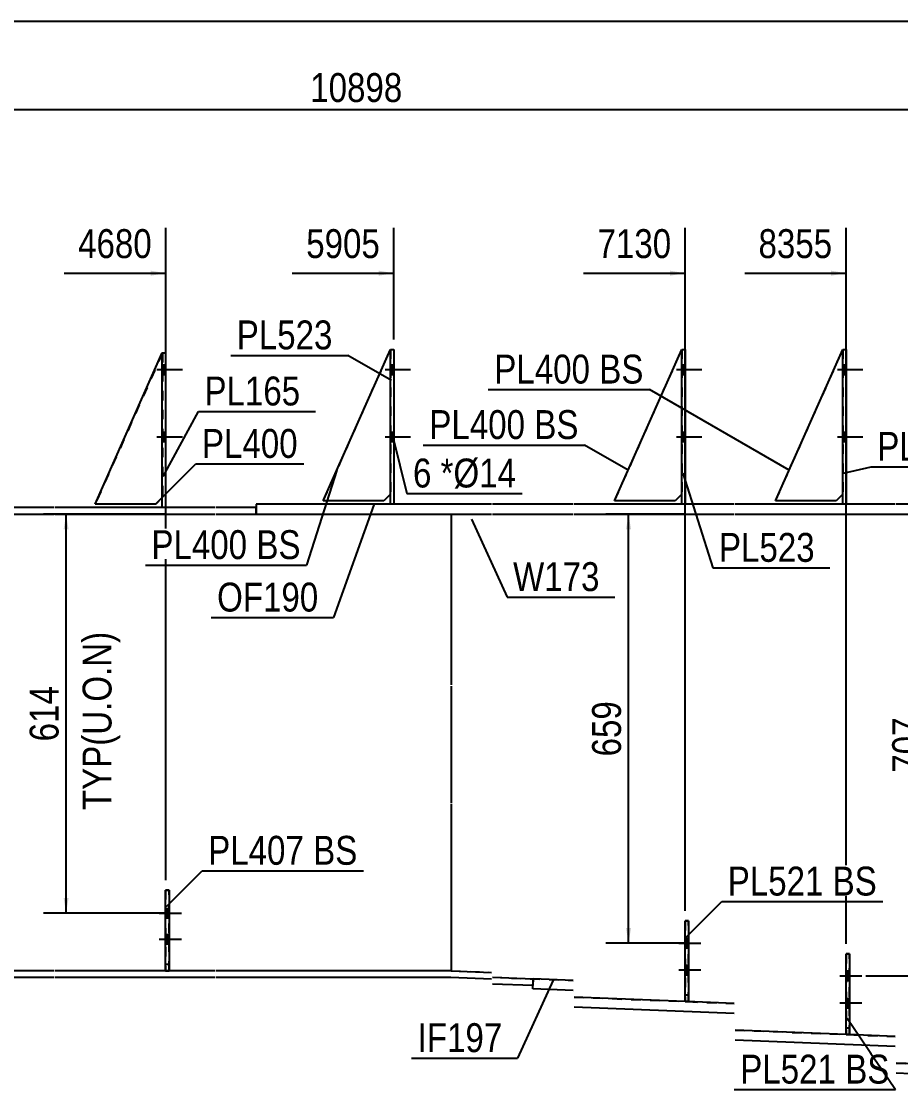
# Model space of a CAD drawing. Header units: millimetres. Extents: x -48 to 355, y -206 to 71.
# Drawn here: x 114 to 201.2, y -35.1 to 70.8 of the extents above; entities that cross this region are included whole.
import ezdxf

# ---------------------------------------------------------------- set-up
doc = ezdxf.new("R2010")
doc.units = ezdxf.units.MM
doc.linetypes.add('DXK_LINE_DOT1', pattern=[1.8814, 0.9407, -0.9407])
doc.linetypes.add('DXK_LINE_DOT2', pattern=[3.9198, 1.9599, -1.9599])
doc.styles.add('Arial Narrow', font='ARIALN.TTF', dxfattribs={"height": 0.2})

# ---------------------------------------------------------------- blocks, each defined once
blk = doc.blocks.new('Unknown-627019921-1200')
at = {"color": 5, "linetype": 'Continuous'}
blk.add_line((354.85, 70.78), (-45.15, 70.78), dxfattribs=at)
blk = doc.blocks.new('Part-627019921-1279 - 1220')
at = {"color": 2, "linetype": 'Continuous'}
for p, q in [((150.62, 22.92), (150.62, 38.26)), ((150.62, 38.26), (150.96, 38.26)), ((150.96, 38.26), (150.96, 22.92))]:
    blk.add_line(p, q, dxfattribs=at)
at = {"color": 7, "linetype": 'DXK_LINE_DOT1'}
blk.add_line((150.96, 22.92), (150.62, 22.92), dxfattribs=at)
blk = doc.blocks.new('Part-627019921-1226 - 1220')
at = {"color": 7, "linetype": 'DXK_LINE_DOT1'}
for p, q in [((188.81, 23.26), (195.48, 38.26)), ((195.48, 38.26), (195.48, 23.92)), ((195.48, 23.92), (194.81, 23.26)), ((194.81, 23.26), (188.81, 23.26))]:
    blk.add_line(p, q, dxfattribs=at)
blk = doc.blocks.new('Part-627019921-1227 - 1220')
at = {"color": 7, "linetype": 'DXK_LINE_DOT1'}
for p, q in [((172.85, 23.26), (179.51, 38.26)), ((179.51, 38.26), (179.51, 23.92)), ((179.51, 23.92), (178.85, 23.26)), ((178.85, 23.26), (172.85, 23.26))]:
    blk.add_line(p, q, dxfattribs=at)
blk = doc.blocks.new('Part-627019921-1286 - 1220')
at = {"color": 7, "linetype": 'DXK_LINE_DOT1'}
for p, q in [((128.01, 37.92), (121.34, 22.92)), ((128.01, 37.92), (128.01, 23.59)), ((128.01, 23.59), (128, 23.58)), ((127.33, 22.92), (121.34, 22.92))]:
    blk.add_line(p, q, dxfattribs=at)
at = {"color": 2, "linetype": 'Continuous'}
for p, q in [((128, 23.58), (127.34, 22.92)), ((127.34, 22.92), (127.33, 22.92))]:
    blk.add_line(p, q, dxfattribs=at)
blk = doc.blocks.new('Part-627019921-1229 - 1220')
at = {"color": 7, "linetype": 'DXK_LINE_DOT1'}
for p, q in [((128.33, -15.33), (128.33, -23.33)), ((128.67, -15.33), (128.33, -15.33)), ((128.67, -23.33), (128.67, -15.33)), ((128.33, -22.67), (128.67, -22.67)), ((128.33, -23.33), (128.67, -23.33))]:
    blk.add_line(p, q, dxfattribs=at)
blk = doc.blocks.new('Part-627019921-1230 - 1220')
at = {"color": 2, "linetype": 'Continuous'}
for p, q in [((128.33, -23.33), (128.33, -15.33)), ((128.33, -15.33), (128.67, -15.33)), ((128.67, -15.33), (128.67, -23.33)), ((128.67, -23.33), (128.33, -23.33))]:
    blk.add_line(p, q, dxfattribs=at)
blk = doc.blocks.new('Part-627019921-1233 - 1220')
at = {"color": 2, "linetype": 'Continuous'}
for p, q in [((121.33, 22.92), (128, 37.92)), ((128, 23.59), (127.33, 22.92)), ((127.33, 22.92), (121.33, 22.92))]:
    blk.add_line(p, q, dxfattribs=at)
at = {"color": 7, "linetype": 'DXK_LINE_DOT1'}
blk.add_line((128, 37.92), (128, 23.59), dxfattribs=at)
blk = doc.blocks.new('Part-627019921-1234 - 1220')
at = {"color": 2, "linetype": 'Continuous'}
for p, q in [((143.96, 23.26), (150.62, 38.26)), ((150.62, 23.92), (149.96, 23.26)), ((149.96, 23.26), (143.96, 23.26))]:
    blk.add_line(p, q, dxfattribs=at)
at = {"color": 7, "linetype": 'DXK_LINE_DOT1'}
blk.add_line((150.62, 38.26), (150.62, 23.92), dxfattribs=at)
blk = doc.blocks.new('Part-627019921-1235 - 1220')
at = {"color": 7, "linetype": 'DXK_LINE_DOT1'}
for p, q in [((195.81, -21.66), (195.81, -29.66)), ((196.15, -21.66), (195.81, -21.66)), ((196.15, -29.66), (196.15, -21.66)), ((195.81, -28.99), (196.15, -28.99)), ((195.81, -29.66), (196.15, -29.66))]:
    blk.add_line(p, q, dxfattribs=at)
blk = doc.blocks.new('Part-627019921-1238 - 1220')
at = {"color": 7, "linetype": 'DXK_LINE_DOT1'}
for p, q in [((179.85, -18.38), (179.85, -26.38)), ((180.18, -18.38), (179.85, -18.38)), ((180.18, -26.38), (180.18, -18.38)), ((179.85, -25.72), (180.18, -25.72)), ((179.85, -26.38), (180.18, -26.38))]:
    blk.add_line(p, q, dxfattribs=at)
blk = doc.blocks.new('Part-627019921-1249 - 1220')
at = {"color": 2, "linetype": 'Continuous'}
for p, q in [((195.81, -29.66), (195.81, -21.66)), ((195.81, -21.66), (196.15, -21.66)), ((196.15, -21.66), (196.15, -29.66)), ((196.15, -29.66), (195.81, -29.66))]:
    blk.add_line(p, q, dxfattribs=at)
blk = doc.blocks.new('Part-627019921-1250 - 1220')
at = {"color": 2, "linetype": 'Continuous'}
for p, q in [((188.81, 23.26), (195.48, 38.26)), ((195.48, 23.92), (194.81, 23.26)), ((194.81, 23.26), (188.81, 23.26))]:
    blk.add_line(p, q, dxfattribs=at)
blk = doc.blocks.new('Part-627019921-1251 - 1220')
at = {"color": 2, "linetype": 'Continuous'}
for p, q in [((179.85, -26.38), (179.85, -18.38)), ((179.85, -18.38), (180.18, -18.38)), ((180.18, -18.38), (180.18, -26.38)), ((180.18, -26.38), (179.85, -26.38))]:
    blk.add_line(p, q, dxfattribs=at)
blk = doc.blocks.new('Part-627019921-1252 - 1220')
at = {"color": 2, "linetype": 'Continuous'}
for p, q in [((172.85, 23.26), (179.51, 38.26)), ((179.51, 23.92), (178.85, 23.26)), ((178.85, 23.26), (172.85, 23.26))]:
    blk.add_line(p, q, dxfattribs=at)
blk = doc.blocks.new('Bolt-627019921-1304 - 1220')
at = {"linetype": 'Continuous'}
for points in [[(180.18, -21.07), (180.18, -20.14), (179.85, -20.14), (179.85, -21.07)], [(180.18, -23.72), (180.18, -22.78), (179.85, -22.78), (179.85, -23.72)]]:
    blk.add_hatch(color=3, dxfattribs=at).paths.add_polyline_path(points)
at = {"color": 3, "linetype": 'Continuous'}
for p, q in [((179.21, -20.6), (181.41, -20.6)), ((179.85, -20.14), (180.18, -20.14)), ((179.85, -21.07), (180.18, -21.07)), ((179.21, -23.25), (181.41, -23.25)), ((179.85, -22.78), (180.18, -22.78)), ((179.85, -23.72), (180.18, -23.72))]:
    blk.add_line(p, q, dxfattribs=at)
blk = doc.blocks.new('Part-627019921-1257 - 1220')
at = {"color": 2, "linetype": 'Continuous'}
for p, q in [((81.75, 22.59), (81.75, 21.92)), ((85.75, 22.59), (81.75, 22.59)), ((101.5, 22.59), (85.85, 22.59)), ((117.23, 22.59), (101.6, 22.59)), ((133.2, 22.59), (117.33, 22.59)), ((137.3, 22.59), (133.3, 22.59)), ((137.3, 21.92), (137.3, 22.59)), ((81.75, 21.92), (85.75, 21.92)), ((85.85, 21.92), (101.5, 21.92)), ((101.6, 21.92), (117.23, 21.92)), ((117.33, 21.92), (133.2, 21.92)), ((133.3, 21.92), (137.3, 21.92))]:
    blk.add_line(p, q, dxfattribs=at)
blk = doc.blocks.new('Part-627019921-1258 - 1220')
at = {"color": 2, "linetype": 'Continuous'}
for p, q in [((137.3, 22.92), (137.3, 21.92)), ((160.63, 22.92), (137.3, 22.92)), ((168.75, 22.92), (160.73, 22.92)), ((184.71, 22.92), (168.85, 22.92)), ((200.68, 22.92), (184.81, 22.92)), ((295.34, 22.92), (200.78, 22.92)), ((295.34, 21.92), (295.34, 22.92)), ((137.3, 21.92), (160.63, 21.92)), ((160.73, 21.92), (168.75, 21.92)), ((168.85, 21.92), (184.71, 21.92)), ((184.81, 21.92), (200.68, 21.92)), ((200.78, 21.92), (295.34, 21.92))]:
    blk.add_line(p, q, dxfattribs=at)
blk = doc.blocks.new('Part-627019921-1259 - 1220')
at = {"color": 2, "linetype": 'Continuous'}
for p, q in [((156.63, 21.92), (156.63, 5)), ((156.63, 4.9), (156.63, -6.67)), ((156.63, -6.77), (156.63, -23.33))]:
    blk.add_line(p, q, dxfattribs=at)
at = {"color": 7, "linetype": 'DXK_LINE_DOT1'}
for p, q in [((156.63, 21.92), (160.63, 21.92)), ((160.73, 21.92), (168.75, 21.92)), ((168.85, 21.92), (184.71, 21.92)), ((184.81, 21.92), (200.68, 21.92)), ((200.78, 21.92), (222.06, 21.92)), ((222.06, 21.92), (222.06, 5)), ((222.06, 4.9), (222.06, -6.67)), ((222.06, -6.77), (222.06, -33.33)), ((156.63, -23.33), (160.63, -23.49)), ((160.73, -23.97), (168.75, -24.29)), ((168.85, -25.94), (184.71, -26.57)), ((184.81, -29.21), (200.68, -29.84)), ((200.78, -32.48), (222.06, -33.33))]:
    blk.add_line(p, q, dxfattribs=at)
blk = doc.blocks.new('Part-627019921-1261 - 1220')
at = {"color": 2, "linetype": 'Continuous'}
for p, q in [((85.75, -23.33), (81.75, -23.33)), ((81.75, -23.33), (81.75, -24)), ((85.75, -24), (81.75, -24)), ((101.5, -23.33), (85.85, -23.33)), ((101.5, -24), (85.85, -24)), ((117.23, -23.33), (101.6, -23.33)), ((117.23, -24), (101.6, -24)), ((128.33, -23.33), (117.33, -23.33)), ((133.2, -24), (117.33, -24)), ((133.2, -23.33), (128.67, -23.33)), ((156.63, -23.33), (133.3, -23.33)), ((156.62, -24), (133.3, -24)), ((160.63, -24.16), (156.62, -24)), ((156.63, -23.33), (160.63, -23.49)), ((160.73, -23.97), (164.77, -24.13)), ((164.77, -24.13), (164.75, -24.8)), ((164.75, -24.8), (160.73, -24.64))]:
    blk.add_line(p, q, dxfattribs=at)
blk = doc.blocks.new('Part-627019921-1262 - 1220')
at = {"color": 2, "linetype": 'Continuous'}
for p, q in [((164.73, -25.13), (164.77, -24.13)), ((168.75, -24.29), (164.77, -24.13)), ((168.75, -25.29), (164.73, -25.13)), ((179.85, -26.38), (168.85, -25.94)), ((184.71, -26.57), (180.01, -26.38)), ((184.71, -27.57), (168.85, -26.94)), ((195.81, -29.65), (184.81, -29.21)), ((200.68, -30.85), (184.81, -30.21)), ((200.68, -29.84), (195.98, -29.66)), ((222.06, -33.33), (200.78, -32.48)), ((222.02, -34.33), (200.78, -33.48)), ((222.02, -34.33), (222.06, -33.33))]:
    blk.add_line(p, q, dxfattribs=at)
blk = doc.blocks.new('Part-627019921-1274 - 1220')
at = {"color": 2, "linetype": 'Continuous'}
for p, q in [((128, 22.59), (128, 37.92)), ((128, 37.92), (128.33, 37.92)), ((128.33, 37.92), (128.33, 22.59))]:
    blk.add_line(p, q, dxfattribs=at)
at = {"color": 7, "linetype": 'DXK_LINE_DOT1'}
blk.add_line((128.33, 22.59), (128, 22.59), dxfattribs=at)
blk = doc.blocks.new('Part-627019921-1275 - 1220')
at = {"color": 2, "linetype": 'Continuous'}
for p, q in [((179.51, 22.92), (179.51, 38.26)), ((179.51, 38.26), (179.85, 38.26)), ((179.85, 38.26), (179.85, 22.92))]:
    blk.add_line(p, q, dxfattribs=at)
at = {"color": 7, "linetype": 'DXK_LINE_DOT1'}
blk.add_line((179.85, 22.92), (179.51, 22.92), dxfattribs=at)
blk = doc.blocks.new('Part-627019921-1276 - 1220')
at = {"color": 2, "linetype": 'Continuous'}
for p, q in [((195.48, 22.92), (195.48, 38.26)), ((195.48, 38.26), (195.81, 38.26)), ((195.81, 38.26), (195.81, 22.92))]:
    blk.add_line(p, q, dxfattribs=at)
at = {"color": 7, "linetype": 'DXK_LINE_DOT1'}
blk.add_line((195.81, 22.92), (195.48, 22.92), dxfattribs=at)
blk = doc.blocks.new('Part-627019921-1285 - 1220')
at = {"color": 7, "linetype": 'DXK_LINE_DOT1'}
for p, q in [((143.96, 23.26), (150.62, 38.26)), ((150.62, 23.92), (149.96, 23.26)), ((149.96, 23.26), (143.96, 23.26))]:
    blk.add_line(p, q, dxfattribs=at)
blk = doc.blocks.new('Part-627019921-1289 - 1220')
at = {"color": 7, "linetype": 'DXK_LINE_DOT1'}
for p, q in [((3.18, 5), (0, 21.92)), ((0, 21.92), (30.19, 21.92)), ((30.29, 21.92), (45.93, 21.92)), ((46.03, 21.92), (61.68, 21.92)), ((61.78, 21.92), (77.65, 21.92)), ((77.75, 21.92), (85.75, 21.92)), ((85.85, 21.92), (101.5, 21.92)), ((101.6, 21.92), (117.23, 21.92)), ((117.33, 21.92), (133.2, 21.92)), ((133.3, 21.92), (156.63, 21.92)), ((156.63, 21.92), (156.63, 5)), ((5.52, -6.67), (3.34, 4.9)), ((156.63, 4.9), (156.63, -6.67)), ((8.76, -23.33), (5.65, -6.77)), ((156.63, -6.77), (156.63, -23.33)), ((25.33, -23.33), (8.89, -23.33)), ((30.19, -23.33), (25.66, -23.33)), ((45.93, -23.33), (30.29, -23.33)), ((61.68, -23.33), (46.03, -23.33)), ((72.78, -23.33), (61.78, -23.33)), ((77.65, -23.33), (73.11, -23.33)), ((85.75, -23.33), (77.75, -23.33)), ((101.5, -23.33), (85.85, -23.33)), ((117.23, -23.33), (101.6, -23.33)), ((128.33, -23.33), (117.33, -23.33)), ((133.2, -23.33), (128.67, -23.33)), ((156.63, -23.33), (133.3, -23.33))]:
    blk.add_line(p, q, dxfattribs=at)
at = {"color": 2, "linetype": 'Continuous'}
blk.add_line((8.89, -23.33), (8.76, -23.33), dxfattribs=at)
blk = doc.blocks.new('Bolt-627019921-1295 - 1220')
at = {"linetype": 'Continuous'}
for points in [[(128.33, 35.79), (128.33, 36.72), (128, 36.72), (128, 35.79)], [(128.33, 35.79), (128.33, 36.72), (128, 36.72), (128, 35.79)], [(128.33, 35.79), (128.33, 36.72), (128, 36.72), (128, 35.79)], [(128.33, 29.12), (128.33, 30.06), (128, 30.06), (128, 29.12)], [(128.33, 29.12), (128.33, 30.06), (128, 30.06), (128, 29.12)], [(128.33, 29.12), (128.33, 30.06), (128, 30.06), (128, 29.12)]]:
    blk.add_hatch(color=3, dxfattribs=at).paths.add_polyline_path(points)
at = {"color": 3, "linetype": 'Continuous'}
for p, q in [((127.47, 36.26), (130, 36.26)), ((127.47, 36.26), (130, 36.26)), ((127.47, 36.26), (130, 36.26)), ((128, 36.72), (128.33, 36.72)), ((128, 36.72), (128.33, 36.72)), ((128, 36.72), (128.33, 36.72)), ((128, 35.79), (128.33, 35.79)), ((128, 35.79), (128.33, 35.79)), ((128, 35.79), (128.33, 35.79)), ((128, 30.06), (128.33, 30.06)), ((128, 30.06), (128.33, 30.06)), ((128, 30.06), (128.33, 30.06)), ((127.47, 29.59), (130, 29.59)), ((127.47, 29.59), (130, 29.59)), ((127.47, 29.59), (130, 29.59)), ((128, 29.12), (128.33, 29.12)), ((128, 29.12), (128.33, 29.12)), ((128, 29.12), (128.33, 29.12))]:
    blk.add_line(p, q, dxfattribs=at)
blk = doc.blocks.new('Bolt-627019921-1296 - 1220')
at = {"linetype": 'Continuous'}
for points in [[(179.85, 35.79), (179.85, 36.72), (179.51, 36.72), (179.51, 35.79)], [(179.85, 35.79), (179.85, 36.72), (179.51, 36.72), (179.51, 35.79)], [(179.85, 35.79), (179.85, 36.72), (179.51, 36.72), (179.51, 35.79)], [(179.85, 29.12), (179.85, 30.06), (179.51, 30.06), (179.51, 29.12)], [(179.85, 29.12), (179.85, 30.06), (179.51, 30.06), (179.51, 29.12)], [(179.85, 29.12), (179.85, 30.06), (179.51, 30.06), (179.51, 29.12)]]:
    blk.add_hatch(color=3, dxfattribs=at).paths.add_polyline_path(points)
at = {"color": 3, "linetype": 'Continuous'}
for p, q in [((178.98, 36.26), (181.51, 36.26)), ((178.98, 36.26), (181.51, 36.26)), ((178.98, 36.26), (181.51, 36.26)), ((179.51, 36.72), (179.85, 36.72)), ((179.51, 36.72), (179.85, 36.72)), ((179.51, 36.72), (179.85, 36.72)), ((179.51, 35.79), (179.85, 35.79)), ((179.51, 35.79), (179.85, 35.79)), ((179.51, 35.79), (179.85, 35.79)), ((179.51, 30.06), (179.85, 30.06)), ((179.51, 30.06), (179.85, 30.06)), ((179.51, 30.06), (179.85, 30.06)), ((178.98, 29.59), (181.51, 29.59)), ((178.98, 29.59), (181.51, 29.59)), ((178.98, 29.59), (181.51, 29.59)), ((179.51, 29.12), (179.85, 29.12)), ((179.51, 29.12), (179.85, 29.12)), ((179.51, 29.12), (179.85, 29.12))]:
    blk.add_line(p, q, dxfattribs=at)
blk = doc.blocks.new('Bolt-627019921-1297 - 1220')
at = {"linetype": 'Continuous'}
for points in [[(195.81, 35.79), (195.81, 36.72), (195.48, 36.72), (195.48, 35.79)], [(195.81, 35.79), (195.81, 36.72), (195.48, 36.72), (195.48, 35.79)], [(195.81, 35.79), (195.81, 36.72), (195.48, 36.72), (195.48, 35.79)], [(195.81, 29.12), (195.81, 30.06), (195.48, 30.06), (195.48, 29.12)], [(195.81, 29.12), (195.81, 30.06), (195.48, 30.06), (195.48, 29.12)], [(195.81, 29.12), (195.81, 30.06), (195.48, 30.06), (195.48, 29.12)]]:
    blk.add_hatch(color=3, dxfattribs=at).paths.add_polyline_path(points)
at = {"color": 3, "linetype": 'Continuous'}
for p, q in [((194.95, 36.26), (197.48, 36.26)), ((194.95, 36.26), (197.48, 36.26)), ((194.95, 36.26), (197.48, 36.26)), ((195.48, 36.72), (195.81, 36.72)), ((195.48, 36.72), (195.81, 36.72)), ((195.48, 36.72), (195.81, 36.72)), ((195.48, 35.79), (195.81, 35.79)), ((195.48, 35.79), (195.81, 35.79)), ((195.48, 35.79), (195.81, 35.79)), ((195.48, 30.06), (195.81, 30.06)), ((195.48, 30.06), (195.81, 30.06)), ((195.48, 30.06), (195.81, 30.06)), ((194.95, 29.59), (197.48, 29.59)), ((194.95, 29.59), (197.48, 29.59)), ((194.95, 29.59), (197.48, 29.59)), ((195.48, 29.12), (195.81, 29.12)), ((195.48, 29.12), (195.81, 29.12)), ((195.48, 29.12), (195.81, 29.12))]:
    blk.add_line(p, q, dxfattribs=at)
blk = doc.blocks.new('Bolt-627019921-1300 - 1220')
at = {"linetype": 'Continuous'}
for points in [[(150.96, 35.79), (150.96, 36.72), (150.62, 36.72), (150.62, 35.79)], [(150.96, 35.79), (150.96, 36.72), (150.62, 36.72), (150.62, 35.79)], [(150.96, 35.79), (150.96, 36.72), (150.62, 36.72), (150.62, 35.79)], [(150.96, 29.12), (150.96, 30.06), (150.62, 30.06), (150.62, 29.12)], [(150.96, 29.12), (150.96, 30.06), (150.62, 30.06), (150.62, 29.12)], [(150.96, 29.12), (150.96, 30.06), (150.62, 30.06), (150.62, 29.12)]]:
    blk.add_hatch(color=3, dxfattribs=at).paths.add_polyline_path(points)
at = {"color": 3, "linetype": 'Continuous'}
for p, q in [((150.09, 36.26), (152.62, 36.26)), ((150.09, 36.26), (152.62, 36.26)), ((150.09, 36.26), (152.62, 36.26)), ((150.62, 36.72), (150.96, 36.72)), ((150.62, 36.72), (150.96, 36.72)), ((150.62, 36.72), (150.96, 36.72)), ((150.62, 35.79), (150.96, 35.79)), ((150.62, 35.79), (150.96, 35.79)), ((150.62, 35.79), (150.96, 35.79)), ((150.62, 30.06), (150.96, 30.06)), ((150.62, 30.06), (150.96, 30.06)), ((150.62, 30.06), (150.96, 30.06)), ((150.09, 29.59), (152.62, 29.59)), ((150.09, 29.59), (152.62, 29.59)), ((150.09, 29.59), (152.62, 29.59)), ((150.62, 29.12), (150.96, 29.12)), ((150.62, 29.12), (150.96, 29.12)), ((150.62, 29.12), (150.96, 29.12))]:
    blk.add_line(p, q, dxfattribs=at)
blk = doc.blocks.new('Bolt-627019921-1305 - 1220')
at = {"linetype": 'Continuous'}
for points in [[(196.15, -24.29), (196.15, -23.35), (195.81, -23.35), (195.81, -24.29)], [(196.15, -26.99), (196.15, -26.06), (195.81, -26.06), (195.81, -26.99)]]:
    blk.add_hatch(color=3, dxfattribs=at).paths.add_polyline_path(points)
at = {"color": 3, "linetype": 'Continuous'}
for p, q in [((195.18, -23.82), (197.38, -23.82)), ((195.81, -23.35), (196.15, -23.35)), ((195.81, -24.29), (196.15, -24.29)), ((195.81, -26.06), (196.15, -26.06)), ((195.18, -26.52), (197.38, -26.52)), ((195.81, -26.99), (196.15, -26.99))]:
    blk.add_line(p, q, dxfattribs=at)
blk = doc.blocks.new('Bolt-627019921-1311 - 1220')
at = {"color": 3, "linetype": 'DXK_LINE_DOT2'}
for p, q in [((179.21, -20.6), (181.41, -20.6)), ((179.85, -20.14), (180.18, -20.14)), ((179.85, -21.07), (180.18, -21.07)), ((179.21, -23.25), (181.41, -23.25)), ((179.85, -22.78), (180.18, -22.78)), ((179.85, -23.72), (180.18, -23.72))]:
    blk.add_line(p, q, dxfattribs=at)
blk = doc.blocks.new('Bolt-627019921-1312 - 1220')
at = {"color": 3, "linetype": 'DXK_LINE_DOT2'}
for p, q in [((195.18, -23.82), (197.38, -23.82)), ((195.81, -23.35), (196.15, -23.35)), ((195.81, -24.29), (196.15, -24.29)), ((195.81, -26.06), (196.15, -26.06)), ((195.18, -26.52), (197.38, -26.52)), ((195.81, -26.99), (196.15, -26.99))]:
    blk.add_line(p, q, dxfattribs=at)
blk = doc.blocks.new('Bolt-627019921-1313 - 1220')
at = {"linetype": 'Continuous'}
for points in [[(128.67, -18.08), (128.67, -17.15), (128.33, -17.15), (128.33, -18.08)], [(128.67, -20.67), (128.67, -19.73), (128.33, -19.73), (128.33, -20.67)]]:
    blk.add_hatch(color=3, dxfattribs=at).paths.add_polyline_path(points)
at = {"color": 3, "linetype": 'Continuous'}
for p, q in [((127.7, -17.61), (129.9, -17.61)), ((128.33, -17.15), (128.67, -17.15)), ((128.33, -18.08), (128.67, -18.08)), ((128.33, -19.73), (128.67, -19.73)), ((127.7, -20.2), (129.9, -20.2)), ((128.33, -20.67), (128.67, -20.67))]:
    blk.add_line(p, q, dxfattribs=at)
blk = doc.blocks.new('Bolt-627019921-1314 - 1220')
at = {"color": 3, "linetype": 'DXK_LINE_DOT2'}
for p, q in [((127.7, -17.61), (129.9, -17.61)), ((128.33, -17.15), (128.67, -17.15)), ((128.33, -18.08), (128.67, -18.08)), ((128.33, -19.73), (128.67, -19.73)), ((127.7, -20.2), (129.9, -20.2)), ((128.33, -20.67), (128.67, -20.67))]:
    blk.add_line(p, q, dxfattribs=at)
blk = doc.blocks.new('StraightDimension-627019921-9146 - 1220')
at = {"linetype": 'Continuous'}
blk.add_hatch(color=7, dxfattribs=at).paths.add_polyline_path([(126.84, 46.07), (128.34, 45.82), (126.84, 45.57)])
at = {"color": 7, "linetype": 'Continuous'}
for p, q in [((128.34, -14.33), (128.34, 50.32)), ((118.28, 45.82), (128.34, 45.82))]:
    blk.add_line(p, q, dxfattribs=at)
at = {"color": 0}
blk.add_wipeout([(127.57, 46.72), (127.57, 50.92), (119.05, 50.92), (119.05, 46.72)], dxfattribs=at)
at = {"color": 3, "style": 'Arial Narrow'}
blk.add_text('4680', height=2.863, dxfattribs=at).set_placement((119.65, 47.32))
blk = doc.blocks.new('StraightDimension-627019921-9145 - 1220')
at = {"linetype": 'Continuous'}
blk.add_hatch(color=7, dxfattribs=at).paths.add_polyline_path([(149.46, 46.07), (150.96, 45.82), (149.46, 45.57)])
at = {"color": 7, "linetype": 'Continuous'}
for p, q in [((150.96, 39.26), (150.96, 50.32)), ((140.89, 45.82), (150.96, 45.82))]:
    blk.add_line(p, q, dxfattribs=at)
at = {"color": 0}
blk.add_wipeout([(150.18, 46.72), (150.18, 50.92), (141.67, 50.92), (141.67, 46.72)], dxfattribs=at)
at = {"color": 3, "style": 'Arial Narrow'}
blk.add_text('5905', height=2.863, dxfattribs=at).set_placement((142.27, 47.32))
blk = doc.blocks.new('StraightDimension-627019921-1359 - 1220')
at = {"color": 7, "linetype": 'Continuous'}
blk.add_line((-2.59, 62.04), (297.06, 62.04), dxfattribs=at)
at = {"color": 0}
blk.add_wipeout([(152.41, 62.19), (152.41, 66.39), (142.07, 66.39), (142.07, 62.19)], dxfattribs=at)
at = {"color": 3, "style": 'Arial Narrow'}
blk.add_text('10898', height=2.863, dxfattribs=at).set_placement((142.67, 62.79))
blk = doc.blocks.new('StraightDimension-627019921-1675 - 1220')
at = {"linetype": 'Continuous'}
for points in [[(203.74, 20.42), (203.99, 21.92), (204.24, 20.42)], [(204.24, -22.32), (203.99, -23.82), (203.74, -22.32)]]:
    blk.add_hatch(color=7, dxfattribs=at).paths.add_polyline_path(points)
at = {"color": 7, "linetype": 'Continuous'}
for p, q in [((197.76, 21.92), (206.39, 21.92)), ((203.99, -23.82), (203.99, 21.92)), ((197.76, -23.82), (206.39, -23.82))]:
    blk.add_line(p, q, dxfattribs=at)
at = {"color": 0}
blk.add_wipeout([(203.84, 2.39), (199.64, 2.39), (199.64, -4.29), (203.84, -4.29)], dxfattribs=at)
at = {"color": 3, "style": 'Arial Narrow'}
blk.add_text('707', height=2.863, rotation=90.0002, dxfattribs=at).set_placement((203.24, -3.69))
blk = doc.blocks.new('StraightDimension-627019921-1687 - 1220')
at = {"linetype": 'Continuous'}
for points in [[(173.98, 20.42), (174.23, 21.92), (174.48, 20.42)], [(174.48, -19.1), (174.23, -20.6), (173.98, -19.1)]]:
    blk.add_hatch(color=7, dxfattribs=at).paths.add_polyline_path(points)
at = {"color": 7, "linetype": 'Continuous'}
for p, q in [((179.79, 21.92), (171.98, 21.92)), ((174.23, -20.6), (174.23, 21.92)), ((179.79, -20.6), (171.98, -20.6))]:
    blk.add_line(p, q, dxfattribs=at)
at = {"color": 0}
blk.add_wipeout([(174.08, 4), (169.88, 4), (169.88, -2.68), (174.08, -2.68)], dxfattribs=at)
at = {"color": 3, "style": 'Arial Narrow'}
blk.add_text('659', height=2.863, rotation=90.0002, dxfattribs=at).set_placement((173.48, -2.08))
blk = doc.blocks.new('StraightDimension-627019921-1699 - 1220')
at = {"linetype": 'Continuous'}
for points in [[(118.21, 20.42), (118.46, 21.92), (118.71, 20.42)], [(118.71, -16.11), (118.46, -17.61), (118.21, -16.11)]]:
    blk.add_hatch(color=7, dxfattribs=at).paths.add_polyline_path(points)
at = {"color": 7, "linetype": 'Continuous'}
for p, q in [((128.28, 21.92), (116.21, 21.92)), ((118.46, -17.61), (118.46, 21.92)), ((128.28, -17.61), (116.21, -17.61))]:
    blk.add_line(p, q, dxfattribs=at)
at = {"color": 0, "linetype": 'Continuous'}
blk.add_wipeout([(123.56, 10.9), (119.36, 10.9), (119.36, -8), (123.56, -8)], dxfattribs=at)
at = {"color": 3, "linetype": 'Continuous', "style": 'Arial Narrow'}
blk.add_text('TYP(U.O.N)', height=2.863, rotation=90.0002, dxfattribs=at).set_placement((122.96, -7.4))
at = {"color": 0}
blk.add_wipeout([(118.31, 5.5), (114.11, 5.5), (114.11, -1.19), (118.31, -1.19)], dxfattribs=at)
at = {"color": 3, "style": 'Arial Narrow'}
blk.add_text('614', height=2.863, rotation=90.0002, dxfattribs=at).set_placement((117.71, -0.59))
blk = doc.blocks.new('StraightDimension-627019921-9143 - 1220')
at = {"linetype": 'Continuous'}
blk.add_hatch(color=7, dxfattribs=at).paths.add_polyline_path([(194.31, 46.07), (195.81, 45.82), (194.31, 45.57)])
at = {"color": 7, "linetype": 'Continuous'}
for p, q in [((195.81, -20.66), (195.81, 50.32)), ((185.75, 45.82), (195.81, 45.82))]:
    blk.add_line(p, q, dxfattribs=at)
at = {"color": 0}
blk.add_wipeout([(195.04, 46.72), (195.04, 50.92), (186.52, 50.92), (186.52, 46.72)], dxfattribs=at)
at = {"color": 3, "style": 'Arial Narrow'}
blk.add_text('8355', height=2.863, dxfattribs=at).set_placement((187.12, 47.32))
blk = doc.blocks.new('StraightDimension-627019921-9144 - 1220')
at = {"linetype": 'Continuous'}
blk.add_hatch(color=7, dxfattribs=at).paths.add_polyline_path([(178.35, 46.07), (179.85, 45.82), (178.35, 45.57)])
at = {"color": 7, "linetype": 'Continuous'}
for p, q in [((179.85, -17.38), (179.85, 50.32)), ((169.78, 45.82), (179.85, 45.82))]:
    blk.add_line(p, q, dxfattribs=at)
at = {"color": 0}
blk.add_wipeout([(179.07, 46.72), (179.07, 50.92), (170.56, 50.92), (170.56, 46.72)], dxfattribs=at)
at = {"color": 3, "style": 'Arial Narrow'}
blk.add_text('7130', height=2.863, dxfattribs=at).set_placement((171.16, 47.32))
blk = doc.blocks.new('Mark-627019921-6317 - 1220')
at = {"color": 7, "linetype": 'Continuous'}
for p, q in [((128.08, 25.68), (131.58, 32.11)), ((131.58, 32.11), (143.19, 32.11))]:
    blk.add_line(p, q, dxfattribs=at)
at = {"color": 0}
blk.add_wipeout([(141.69, 32.71), (141.69, 35.71), (132.18, 35.71), (132.18, 32.71)], dxfattribs=at)
blk.add_wipeout([(141.69, 32.71), (141.69, 35.71), (132.18, 35.71), (132.18, 32.71)], dxfattribs=at)
at = {"color": 3, "style": 'Arial Narrow'}
blk.add_text('PL165', height=2.863, dxfattribs=at).set_placement((132.18, 32.71))
blk = doc.blocks.new('Mark-627019921-6290 - 1220')
at = {"color": 7, "linetype": 'Continuous'}
for p in [(166.76, -24.26), (152.72, -31.99)]:
    blk.add_line(p, (163.22, -31.99), dxfattribs=at)
at = {"color": 0}
blk.add_wipeout([(161.72, -31.39), (161.72, -28.39), (153.32, -28.39), (153.32, -31.39)], dxfattribs=at)
blk.add_wipeout([(161.72, -31.39), (161.72, -28.39), (153.32, -28.39), (153.32, -31.39)], dxfattribs=at)
at = {"color": 3, "style": 'Arial Narrow'}
blk.add_text('IF197', height=2.863, dxfattribs=at).set_placement((153.32, -31.39))
blk = doc.blocks.new('MarkSet-627019921-6078 - 1220')
at = {"color": 7, "linetype": 'Continuous'}
for p in [(160.32, 34.28), (190.16, 26.28)]:
    blk.add_line(p, (176.31, 34.28), dxfattribs=at)
at = {"color": 0}
for points in [[(170.43, 34.88), (170.43, 37.88), (160.92, 37.88), (160.92, 34.88)], [(175.71, 34.88), (175.71, 37.88), (171.33, 37.88), (171.33, 34.88)]]:
    blk.add_wipeout(points, dxfattribs=at)
for points in [[(170.43, 34.88), (170.43, 37.88), (160.92, 37.88), (160.92, 34.88)], [(175.71, 34.88), (175.71, 37.88), (171.33, 37.88), (171.33, 34.88)]]:
    blk.add_wipeout(points, dxfattribs=at)
at = {"color": 3, "style": 'Arial Narrow'}
for s, p in [('PL400', (160.92, 34.88)), ('BS', (171.33, 34.88))]:
    blk.add_text(s, height=2.863, dxfattribs=at).set_placement(p)
blk = doc.blocks.new('MarkSet-627019921-6089 - 1220')
at = {"color": 7, "linetype": 'Continuous'}
for p in [(153.88, 28.78), (174.2, 26.28)]:
    blk.add_line(p, (169.87, 28.78), dxfattribs=at)
at = {"color": 0}
for points in [[(163.99, 29.38), (163.99, 32.38), (154.48, 32.38), (154.48, 29.38)], [(169.27, 29.38), (169.27, 32.38), (164.89, 32.38), (164.89, 29.38)]]:
    blk.add_wipeout(points, dxfattribs=at)
for points in [[(163.99, 29.38), (163.99, 32.38), (154.48, 32.38), (154.48, 29.38)], [(169.27, 29.38), (169.27, 32.38), (164.89, 32.38), (164.89, 29.38)]]:
    blk.add_wipeout(points, dxfattribs=at)
at = {"color": 3, "style": 'Arial Narrow'}
for s, p in [('PL400', (154.48, 29.38)), ('BS', (164.89, 29.38))]:
    blk.add_text(s, height=2.863, dxfattribs=at).set_placement(p)
blk = doc.blocks.new('MarkSet-627019921-6133 - 1220')
at = {"color": 7, "linetype": 'Continuous'}
for p, q in [((128.42, -16.95), (131.95, -13.42)), ((131.95, -13.42), (147.94, -13.42))]:
    blk.add_line(p, q, dxfattribs=at)
at = {"color": 0}
for points in [[(142.06, -12.82), (142.06, -9.82), (132.55, -9.82), (132.55, -12.82)], [(147.34, -12.82), (147.34, -9.82), (142.96, -9.82), (142.96, -12.82)]]:
    blk.add_wipeout(points, dxfattribs=at)
for points in [[(142.06, -12.82), (142.06, -9.82), (132.55, -9.82), (132.55, -12.82)], [(147.34, -12.82), (147.34, -9.82), (142.96, -9.82), (142.96, -12.82)]]:
    blk.add_wipeout(points, dxfattribs=at)
at = {"color": 3, "style": 'Arial Narrow'}
for s, p in [('PL407', (132.55, -12.82)), ('BS', (142.96, -12.82))]:
    blk.add_text(s, height=2.863, dxfattribs=at).set_placement(p)
blk = doc.blocks.new('MarkSet-627019921-6166 - 1220')
at = {"color": 7, "linetype": 'Continuous'}
for p, q in [((127.79, 23.38), (131.33, 26.91)), ((131.33, 26.91), (142.03, 26.91))]:
    blk.add_line(p, q, dxfattribs=at)
at = {"color": 0}
blk.add_wipeout([(141.43, 27.51), (141.43, 30.51), (131.93, 30.51), (131.93, 27.51)], dxfattribs=at)
blk.add_wipeout([(141.43, 27.51), (141.43, 30.51), (131.93, 30.51), (131.93, 27.51)], dxfattribs=at)
at = {"color": 3, "style": 'Arial Narrow'}
blk.add_text('PL400', height=2.863, dxfattribs=at).set_placement((131.93, 27.51))
blk = doc.blocks.new('MarkSet-627019921-6177 - 1220')
at = {"color": 7, "linetype": 'Continuous'}
for p in [(145.31, 26.28), (126.32, 16.88)]:
    blk.add_line(p, (142.31, 16.88), dxfattribs=at)
at = {"color": 0}
for points in [[(136.43, 17.48), (136.43, 20.48), (126.92, 20.48), (126.92, 17.48)], [(141.71, 17.48), (141.71, 20.48), (137.33, 20.48), (137.33, 17.48)]]:
    blk.add_wipeout(points, dxfattribs=at)
for points in [[(136.43, 17.48), (136.43, 20.48), (126.92, 20.48), (126.92, 17.48)], [(141.71, 17.48), (141.71, 20.48), (137.33, 20.48), (137.33, 17.48)]]:
    blk.add_wipeout(points, dxfattribs=at)
at = {"color": 3, "style": 'Arial Narrow'}
for s, p in [('PL400', (126.92, 17.48)), ('BS', (137.33, 17.48))]:
    blk.add_text(s, height=2.863, dxfattribs=at).set_placement(p)
blk = doc.blocks.new('MarkSet-627019921-6188 - 1220')
at = {"color": 7, "linetype": 'Continuous'}
for p, q in [((179.93, -20), (183.47, -16.47)), ((183.47, -16.47), (199.45, -16.47))]:
    blk.add_line(p, q, dxfattribs=at)
at = {"color": 0}
for points in [[(193.57, -15.87), (193.57, -12.87), (184.07, -12.87), (184.07, -15.87)], [(198.85, -15.87), (198.85, -12.87), (194.47, -12.87), (194.47, -15.87)]]:
    blk.add_wipeout(points, dxfattribs=at)
for points in [[(193.57, -15.87), (193.57, -12.87), (184.07, -12.87), (184.07, -15.87)], [(198.85, -15.87), (198.85, -12.87), (194.47, -12.87), (194.47, -15.87)]]:
    blk.add_wipeout(points, dxfattribs=at)
at = {"color": 3, "style": 'Arial Narrow'}
for s, p in [('PL521', (184.07, -15.87)), ('BS', (194.47, -15.87))]:
    blk.add_text(s, height=2.863, dxfattribs=at).set_placement(p)
blk = doc.blocks.new('MarkSet-627019921-6199 - 1220')
at = {"color": 7, "linetype": 'Continuous'}
blk.add_line((184.71, -35.11), (200.7, -35.11), dxfattribs=at)
at = {"color": 0}
for points in [[(194.82, -34.51), (194.82, -31.51), (185.31, -31.51), (185.31, -34.51)], [(200.1, -34.51), (200.1, -31.51), (195.72, -31.51), (195.72, -34.51)]]:
    blk.add_wipeout(points, dxfattribs=at)
for points in [[(194.82, -34.51), (194.82, -31.51), (185.31, -31.51), (185.31, -34.51)], [(200.1, -34.51), (200.1, -31.51), (195.72, -31.51), (195.72, -34.51)]]:
    blk.add_wipeout(points, dxfattribs=at)
at = {"color": 7, "linetype": 'Continuous'}
blk.add_line((195.9, -28.04), (200.7, -35.11), dxfattribs=at)
at = {"color": 3, "style": 'Arial Narrow'}
for s, p in [('PL521', (185.31, -34.51)), ('BS', (195.72, -34.51))]:
    blk.add_text(s, height=2.863, dxfattribs=at).set_placement(p)
blk = doc.blocks.new('Mark-627019921-6278 - 1220')
at = {"color": 7, "linetype": 'Continuous'}
for p in [(148.98, 22.86), (132.83, 11.68)]:
    blk.add_line(p, (144.98, 11.68), dxfattribs=at)
at = {"color": 0}
blk.add_wipeout([(143.48, 12.28), (143.48, 15.28), (133.43, 15.28), (133.43, 12.28)], dxfattribs=at)
blk.add_wipeout([(143.48, 12.28), (143.48, 15.28), (133.43, 15.28), (133.43, 12.28)], dxfattribs=at)
at = {"color": 3, "style": 'Arial Narrow'}
blk.add_text('OF190', height=2.863, dxfattribs=at).set_placement((133.43, 12.28))
blk = doc.blocks.new('Mark-627019921-6281 - 1220')
at = {"color": 7, "linetype": 'Continuous'}
for p, q in [((158.65, 21.44), (162.18, 13.71)), ((162.18, 13.71), (172.87, 13.71))]:
    blk.add_line(p, q, dxfattribs=at)
at = {"color": 0}
blk.add_wipeout([(171.37, 14.31), (171.37, 17.31), (162.78, 17.31), (162.78, 14.31)], dxfattribs=at)
blk.add_wipeout([(171.37, 14.31), (171.37, 17.31), (162.78, 17.31), (162.78, 14.31)], dxfattribs=at)
at = {"color": 3, "style": 'Arial Narrow'}
blk.add_text('W173', height=2.863, dxfattribs=at).set_placement((162.78, 14.31))
blk = doc.blocks.new('Mark-627019921-6320 - 1220')
at = {"color": 7, "linetype": 'Continuous'}
for p, q in [((179.6, 26.01), (182.6, 16.61)), ((182.6, 16.61), (194.2, 16.61))]:
    blk.add_line(p, q, dxfattribs=at)
at = {"color": 0}
blk.add_wipeout([(192.7, 17.21), (192.7, 20.21), (183.2, 20.21), (183.2, 17.21)], dxfattribs=at)
blk.add_wipeout([(192.7, 17.21), (192.7, 20.21), (183.2, 20.21), (183.2, 17.21)], dxfattribs=at)
at = {"color": 3, "style": 'Arial Narrow'}
blk.add_text('PL523', height=2.863, dxfattribs=at).set_placement((183.2, 17.21))
blk = doc.blocks.new('Mark-627019921-6323 - 1220')
at = {"color": 7, "linetype": 'Continuous'}
for p, q in [((195.56, 26.01), (198.3, 26.62)), ((198.3, 26.62), (209.91, 26.62))]:
    blk.add_line(p, q, dxfattribs=at)
at = {"color": 0}
blk.add_wipeout([(208.41, 27.22), (208.41, 30.22), (198.9, 30.22), (198.9, 27.22)], dxfattribs=at)
blk.add_wipeout([(208.41, 27.22), (208.41, 30.22), (198.9, 30.22), (198.9, 27.22)], dxfattribs=at)
at = {"color": 3, "style": 'Arial Narrow'}
blk.add_text('PL523', height=2.863, dxfattribs=at).set_placement((198.9, 27.22))
blk = doc.blocks.new('Mark-627019921-6326 - 1220')
at = {"color": 7, "linetype": 'Continuous'}
for p in [(134.78, 37.67), (150.71, 35.17)]:
    blk.add_line(p, (146.38, 37.67), dxfattribs=at)
at = {"color": 0}
blk.add_wipeout([(144.88, 38.27), (144.88, 41.27), (135.38, 41.27), (135.38, 38.27)], dxfattribs=at)
blk.add_wipeout([(144.88, 38.27), (144.88, 41.27), (135.38, 41.27), (135.38, 38.27)], dxfattribs=at)
at = {"color": 3, "style": 'Arial Narrow'}
blk.add_text('PL523', height=2.863, dxfattribs=at).set_placement((135.38, 38.27))
blk = doc.blocks.new('Mark-627019921-6919 - 1220')
at = {"color": 7, "linetype": 'Continuous'}
for p, q in [((150.85, 29.59), (152.26, 23.98)), ((152.26, 23.98), (163.68, 23.98))]:
    blk.add_line(p, q, dxfattribs=at)
at = {"color": 0}
for points in [[(154.69, 24.58), (154.69, 27.58), (152.86, 27.58), (152.86, 24.58)], [(156.87, 24.58), (156.87, 27.58), (155.59, 27.58), (155.59, 24.58)]]:
    blk.add_wipeout(points, dxfattribs=at)
for points in [[(154.69, 24.58), (154.69, 27.58), (152.86, 27.58), (152.86, 24.58)], [(156.87, 24.58), (156.87, 27.58), (155.59, 27.58), (155.59, 24.58)]]:
    blk.add_wipeout(points, dxfattribs=at)
at = {"color": 3, "style": 'Arial Narrow'}
blk.add_text('6', height=2.86, dxfattribs=at).set_placement((152.86, 24.58))
at = {"color": 0}
blk.add_wipeout([(163.08, 24.58), (163.08, 27.58), (156.87, 27.58), (156.87, 24.58)], dxfattribs=at)
blk.add_wipeout([(163.08, 24.58), (163.08, 27.58), (156.87, 27.58), (156.87, 24.58)], dxfattribs=at)
at = {"color": 3, "style": 'Arial Narrow'}
for s, height, p in [('Ø14', 2.863, (156.87, 24.58)), ('*', 2.86, (155.59, 24.58))]:
    blk.add_text(s, height=height, dxfattribs=at).set_placement(p)

msp = doc.modelspace()

# ---------------------------------------------------------------- block references
for name in ['Unknown-627019921-1200', 'Part-627019921-1234 - 1220', 'Part-627019921-1285 - 1220', 'Part-627019921-1279 - 1220', 'Part-627019921-1227 - 1220', 'Part-627019921-1252 - 1220', 'Part-627019921-1275 - 1220', 'Part-627019921-1226 - 1220', 'Part-627019921-1250 - 1220', 'Part-627019921-1276 - 1220', 'Part-627019921-1233 - 1220', 'Part-627019921-1286 - 1220', 'Part-627019921-1274 - 1220', 'Bolt-627019921-1295 - 1220', 'Bolt-627019921-1300 - 1220', 'Bolt-627019921-1296 - 1220', 'Bolt-627019921-1297 - 1220', 'Part-627019921-1257 - 1220', 'Part-627019921-1258 - 1220', 'Part-627019921-1289 - 1220', 'Part-627019921-1259 - 1220', 'Part-627019921-1229 - 1220', 'Part-627019921-1230 - 1220', 'Bolt-627019921-1313 - 1220', 'Bolt-627019921-1314 - 1220', 'Part-627019921-1238 - 1220', 'Part-627019921-1251 - 1220', 'Bolt-627019921-1304 - 1220', 'Bolt-627019921-1311 - 1220', 'Part-627019921-1235 - 1220', 'Part-627019921-1249 - 1220', 'Part-627019921-1261 - 1220', 'Part-627019921-1262 - 1220', 'Bolt-627019921-1305 - 1220', 'Bolt-627019921-1312 - 1220']:
    msp.add_blockref(name, (0, 0))

# ---------------------------------------------------------------- next in the draw order: block references
for name in ['StraightDimension-627019921-9146 - 1220', 'StraightDimension-627019921-9145 - 1220', 'Mark-627019921-6290 - 1220', 'MarkSet-627019921-6199 - 1220']:
    msp.add_blockref(name, (0, 0))

# ---------------------------------------------------------------- next in the draw order: block references
msp.add_blockref('StraightDimension-627019921-1359 - 1220', (0, 0))

# ---------------------------------------------------------------- next in the draw order: block references
for name in ['StraightDimension-627019921-9143 - 1220', 'Mark-627019921-6317 - 1220', 'StraightDimension-627019921-1699 - 1220', 'StraightDimension-627019921-1687 - 1220', 'StraightDimension-627019921-1675 - 1220']:
    msp.add_blockref(name, (0, 0))

# ---------------------------------------------------------------- next in the draw order: block references
for name in ['StraightDimension-627019921-9144 - 1220', 'Mark-627019921-6326 - 1220', 'MarkSet-627019921-6166 - 1220', 'Mark-627019921-6323 - 1220', 'MarkSet-627019921-6133 - 1220']:
    msp.add_blockref(name, (0, 0))

# ---------------------------------------------------------------- next in the draw order: block references
for name in ['MarkSet-627019921-6078 - 1220', 'MarkSet-627019921-6177 - 1220', 'Mark-627019921-6281 - 1220', 'MarkSet-627019921-6188 - 1220']:
    msp.add_blockref(name, (0, 0))

# ---------------------------------------------------------------- next in the draw order: block references
for name in ['MarkSet-627019921-6089 - 1220', 'Mark-627019921-6320 - 1220', 'Mark-627019921-6278 - 1220']:
    msp.add_blockref(name, (0, 0))

# ---------------------------------------------------------------- next in the draw order: block references
msp.add_blockref('Mark-627019921-6919 - 1220', (0, 0))

doc.saveas('drawing.dxf')
